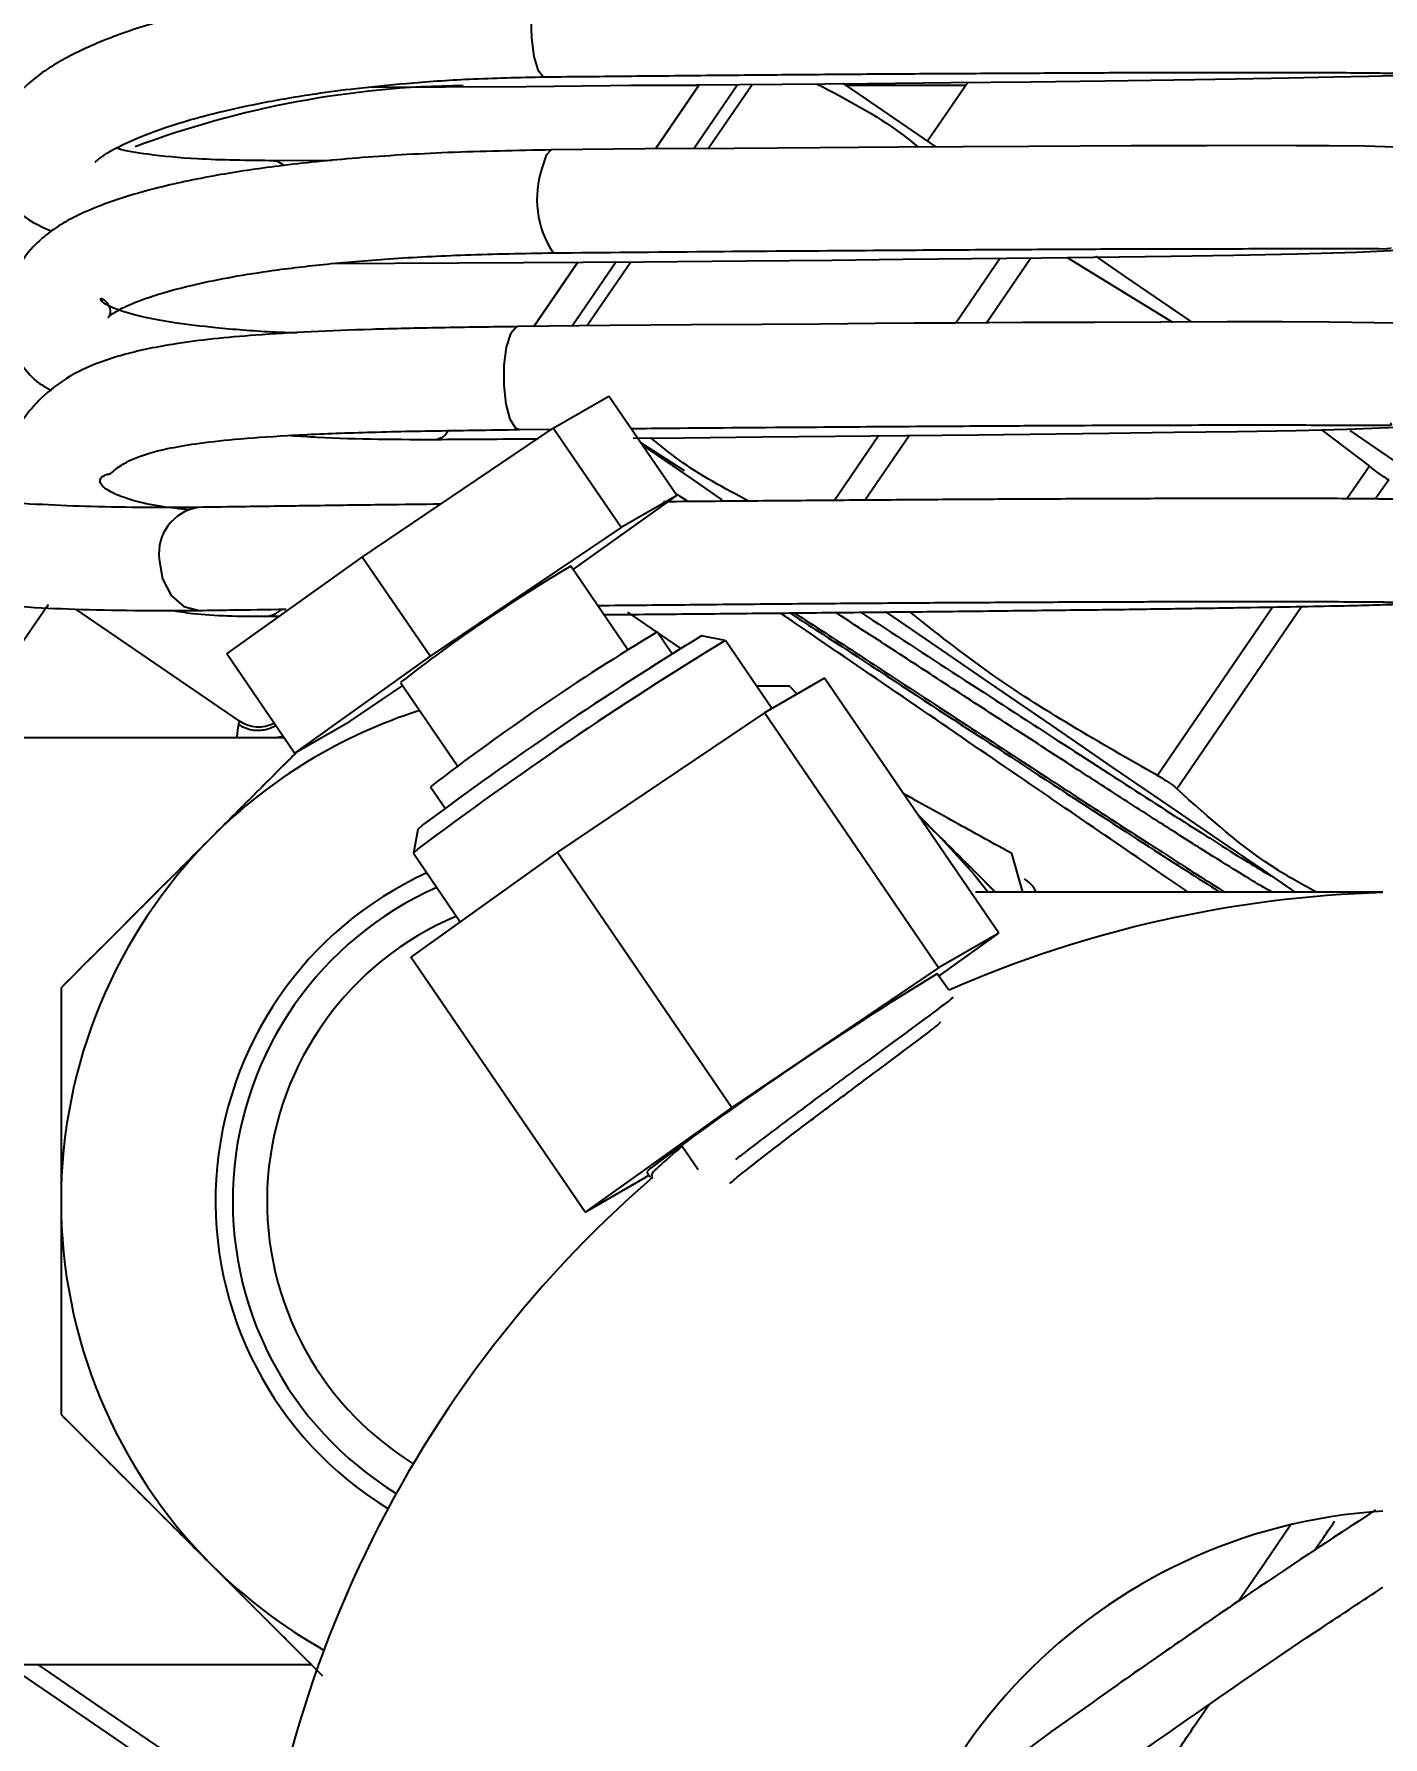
# Model space of a CAD drawing. Extents: x 150 to 4150, y 50 to 2920.
# Drawn here: x 2026.3 to 2124.5, y 2088.6 to 2212.7 of the extents above; entities that cross this region are included whole.
import ezdxf

# ---------------------------------------------------------------- set-up
doc = ezdxf.new("R2010")
doc.units = 0
doc.header["$LTSCALE"] = 10
doc.linetypes.add('SLD-KATı', pattern=[0])
doc.layers.get('0').update_dxf_attribs({"linetype": 'CONTINUOUS'})
doc.styles.add('SLDTEXTSTYLE1', font='GOTHIC.TTF', dxfattribs={"width": 0.913})
doc.dimstyles.new('SLDDIMSTYLE1', dxfattribs={"dimtxt": 35, "dimasz": 33.02, "dimexe": 0, "dimexo": 0.0625, "dimgap": 8.75, "dimtad": 1, "dimdec": 0, "dimlfac": 0.4, "dimrnd": 1e-09, "dimzin": 12, "dimtxsty": 'SLDTEXTSTYLE1', "dimsah": 1, "dimcen": 0.09, "dimazin": 3, "dimtfac": 1, "dimtdec": 0, "dimtofl": 0, "dimtmove": 0, "dimatfit": 3, "dimtolj": 1, "dimtzin": 12})

# ---------------------------------------------------------------- blocks, each defined once
blk = doc.blocks.new('_D_6')
at = {"color": 7, "linetype": 'SLD-KATı'}
for p, q in [((1827.42, 2075.93), (1827.42, 2774.35)), ((2420.73, 2483.92), (2420.73, 2774.35)), ((2420.73, 2764.35), (1827.42, 2764.35))]:
    blk.add_line(p, q, dxfattribs=at)
for points in [[(1827.42, 2764.35), (1860.44, 2759.27), (1860.44, 2769.43)], [(2420.73, 2764.35), (2387.71, 2769.43), (2387.71, 2759.27)]]:
    blk.add_solid(points, dxfattribs=at)
at = {"color": 7, "linetype": 'SLD-KATı', "insert": (2084.92, 2809.05), "char_height": 35, "attachment_point": 1, "style": 'SLDTEXTSTYLE1'}
blk.add_mtext('237', dxfattribs=at)

msp = doc.modelspace()

# ---------------------------------------------------------------- linework, layer by layer
at = {"color": 7, "linetype": 'SLD-KATı'}
for p, q in [((2074.69, 2208.96), (2071.51, 2204.3)), ((2094.26, 2209.15), (2091.32, 2204.86)), ((2074.67, 2208.92), (2069.69, 2208.92)), ((2094.1, 2208.92), (2085.39, 2208.92)), ((2047.98, 2203.45), (2043.05, 2203.44)), ((2065.85, 2196.05), (2062.65, 2191.37)), ((2101.48, 2196.39), (2109.16, 2191.69)), ((2064.07, 2183.96), (2068.12, 2186.29)), ((2073.06, 2179.06), (2068.12, 2186.29)), ((2050.16, 2174.57), (2064.07, 2183.96)), ((2061.61, 2183.86), (2063.96, 2183.88)), ((2069.01, 2176.73), (2064.07, 2183.96)), ((2073.63, 2180.86), (2070.45, 2182.89)), ((2120, 2183.85), (2123.49, 2181.19)), ((2074.1, 2180.29), (2076.35, 2178.75)), ((2038.23, 2178.19), (2038.17, 2178.19)), ((2065.51, 2173.66), (2073.06, 2179.06)), ((2073.06, 2179.06), (2069.01, 2176.73)), ((2069.01, 2176.73), (2055.1, 2167.35)), ((2040.31, 2167.52), (2050.16, 2174.57)), ((2055.1, 2167.35), (2050.16, 2174.57)), ((2069.49, 2167.83), (2065.34, 2173.91)), ((2041.19, 2162.65), (2029.3, 2170.79)), ((2043.03, 2170.26), (2044.14, 2170.26)), ((2072.71, 2167.56), (2071.63, 2169.13)), ((2076.59, 2168.51), (2074.86, 2168.84)), ((2079.99, 2163.54), (2076.6, 2168.51)), ((2045.24, 2160.3), (2040.31, 2167.52)), ((2055.1, 2167.35), (2045.24, 2160.3)), ((2083.83, 2165.76), (2079.45, 2163.23)), ((2096.52, 2147.18), (2083.83, 2165.76)), ((2049.29, 2162.63), (2053.12, 2165.21)), ((2052.95, 2165.45), (2057.1, 2159.38)), ((2081.26, 2165.17), (2078.88, 2165.17)), ((2081.26, 2165.17), (2078.88, 2165.17)), ((2081.83, 2164.6), (2081.26, 2165.17)), ((2081.83, 2164.6), (2081.26, 2165.17)), ((2079.45, 2163.23), (2064.38, 2153.07)), ((2092.13, 2144.65), (2079.45, 2163.23)), ((2041.2, 2162.65), (2041.19, 2162.65)), ((2045.24, 2160.3), (2049.29, 2162.63)), ((2044.47, 2161.42), (2019.48, 2161.42)), ((2044.41, 2161.51), (2043.85, 2161.4)), ((2055.12, 2157.85), (2056.19, 2156.28)), ((2092.24, 2154.18), (2090.64, 2155.79)), ((2092.24, 2154.18), (2090.64, 2155.79)), ((2054.22, 2154.74), (2053.89, 2153.01)), ((2054.5, 2155.01), (2054.22, 2154.74)), ((2090.8, 2155.55), (2092.24, 2154.18)), ((2054.2, 2153.3), (2053.89, 2153)), ((2096.26, 2150.17), (2092.24, 2154.18)), ((2064.38, 2153.07), (2053.7, 2145.43)), ((2053.89, 2153), (2057.3, 2148)), ((2064.38, 2153.07), (2077.06, 2134.49)), ((2098.27, 2150.17), (2097.46, 2152.98)), ((2124.48, 2150.17), (2094.82, 2150.17)), ((2096.52, 2147.18), (2092.13, 2144.65)), ((2092.15, 2144.05), (2096.52, 2147.18)), ((2066.39, 2126.85), (2053.7, 2145.43)), ((2092.13, 2144.65), (2077.06, 2134.49)), ((2092.86, 2143.02), (2092.02, 2144.23)), ((2077.06, 2134.49), (2066.39, 2126.85)), ((2073.46, 2131.66), (2074.62, 2129.96)), ((2070.77, 2129.38), (2071.04, 2129.56)), ((2071.17, 2130.08), (2070.88, 2129.8)), ((2070.88, 2129.8), (2071.14, 2129.42)), ((2066.39, 2126.85), (2070.77, 2129.38)), ((2071.23, 2129.39), (2071.35, 2129.4)), ((2019.48, 2093.92), (2046.45, 2093.92))]:
    msp.add_line(p, q, dxfattribs=at)
at = {"color": 8, "linetype": 'SLD-KATı'}
for p, q in [((2071.51, 2204.3), (2074.7, 2208.96)), ((2077.49, 2208.98), (2074.3, 2204.32)), ((2075.36, 2204.33), (2078.55, 2208.99)), ((2062.66, 2191.37), (2065.86, 2196.05)), ((2068.65, 2196.07), (2065.45, 2191.4)), ((2066.51, 2191.41), (2069.71, 2196.08)), ((2096.62, 2196.34), (2093.39, 2191.62)), ((2095.61, 2191.63), (2098.85, 2196.36)), ((2087.76, 2183.4), (2084.54, 2178.7)), ((2086.76, 2178.72), (2089.99, 2183.42)), ((2123.49, 2181.19), (2121.87, 2178.83)), ((2123.92, 2178.81), (2124.9, 2180.23)), ((2116.47, 2170.94), (2108.06, 2158.67)), ((2109.47, 2157.7), (2118.56, 2170.97))]:
    msp.add_line(p, q, dxfattribs=at)
at = {"color": 7, "linetype": 'SLD-KATı', "flags": 128}
for points in [[(2050.64, 2208.8), (2056.19, 2208.83), (2062.09, 2208.86), (2068.21, 2208.91), (2074.47, 2208.96), (2080.75, 2209.01), (2086.97, 2209.07), (2093.02, 2209.13), (2098.81, 2209.2), (2104.25, 2209.27), (2109.25, 2209.34), (2113.74, 2209.41), (2117.63, 2209.48), (2120.89, 2209.54), (2123.45, 2209.6), (2125.3, 2209.66), (2126.48, 2209.73), (2126.79, 2209.76), (2127.11, 2209.81), (2127.44, 2209.89), (2127.88, 2210.05), (2128.61, 2210.45), (2129.39, 2211.21), (2129.98, 2212.33), (2130.16, 2213.68), (2129.85, 2215.02), (2129.27, 2215.93), (2128.61, 2216.54), (2127.98, 2216.91), (2127.51, 2217.09), (2127.21, 2217.17), (2126.97, 2217.22), (2126.7, 2217.25), (2126.34, 2217.28), (2125.36, 2217.31), (2123.67, 2217.34), (2121.14, 2217.36), (2117.94, 2217.37), (2114.1, 2217.38), (2109.67, 2217.37), (2104.72, 2217.35), (2099.32, 2217.33), (2093.56, 2217.3), (2087.53, 2217.26), (2081.32, 2217.21), (2075.04, 2217.16), (2068.78, 2217.1), (2063.37, 2217.05), (2063.37, 2217.05)], [(2085.13, 2209.1), (2086.32, 2208.29), (2089.34, 2206.22), (2091.87, 2204.48)], [(2048.07, 2195.95), (2052.5, 2195.97), (2061.9, 2196.02), (2070.6, 2196.08), (2078.16, 2196.15), (2084.37, 2196.2), (2089.53, 2196.26), (2099.62, 2196.37), (2109.07, 2196.5), (2113.63, 2196.57), (2118.25, 2196.65), (2122.55, 2196.77), (2126.02, 2196.96), (2127.28, 2197.11), (2128.25, 2197.4), (2129.1, 2197.95), (2129.48, 2198.35), (2129.81, 2198.84), (2129.95, 2199.13), (2130.07, 2199.43), (2130.26, 2200.25), (2130.2, 2201.44), (2129.8, 2202.5), (2129.5, 2202.95), (2129.34, 2203.15), (2128.98, 2203.5), (2128.15, 2204.01), (2126.95, 2204.32), (2125.34, 2204.43), (2123.19, 2204.5), (2120.56, 2204.52), (2118.16, 2204.53), (2115.46, 2204.54), (2111.64, 2204.53), (2106.15, 2204.52), (2098.69, 2204.49), (2089.13, 2204.43), (2083.47, 2204.39), (2077.26, 2204.34), (2070.76, 2204.3), (2063.95, 2204.23), (2063.95, 2204.23)], [(2103.56, 2196.48), (2105.77, 2194.97), (2110.43, 2191.77), (2110.57, 2191.68)], [(2069.88, 2183.24), (2073.63, 2183.27), (2079.26, 2183.32), (2084.63, 2183.37), (2094.97, 2183.47), (2104.52, 2183.59), (2109.28, 2183.66), (2113.9, 2183.73), (2118.15, 2183.8), (2121.86, 2183.89), (2124.91, 2184.01), (2127.18, 2184.21), (2128.04, 2184.41), (2128.88, 2184.84), (2129.28, 2185.18), (2129.66, 2185.61), (2129.98, 2186.12), (2130.22, 2186.72), (2130.38, 2187.66), (2130.26, 2188.77), (2129.99, 2189.51), (2129.71, 2189.96), (2129.4, 2190.36), (2129.04, 2190.69), (2128.31, 2191.16), (2127.05, 2191.49), (2125.46, 2191.61), (2120.58, 2191.69), (2117.17, 2191.7), (2113.13, 2191.7), (2103.48, 2191.67), (2098.23, 2191.65), (2093.34, 2191.62), (2090.35, 2191.6), (2087.51, 2191.58), (2083.47, 2191.55), (2079.28, 2191.52), (2074.13, 2191.48), (2068.19, 2191.43), (2061.51, 2191.36), (2061.51, 2191.36)], [(2122.08, 2183.79), (2123.85, 2182.58), (2127.75, 2179.91), (2131.18, 2177.56), (2134.07, 2175.58), (2136.33, 2174.04), (2137.9, 2172.96), (2138.75, 2172.38), (2138.9, 2172.27)], [(2070.56, 2182.71), (2070.8, 2182.55), (2074.1, 2180.29)], [(2035.38, 2174.43), (2035.61, 2173), (2036.24, 2171.78), (2037.18, 2170.97), (2038.28, 2170.69), (2038.31, 2170.69)], [(2088.24, 2170.61), (2091.14, 2168.62), (2095.81, 2165.42), (2100.4, 2162.28), (2104.8, 2159.26), (2108.9, 2156.46), (2112.58, 2153.94), (2115.75, 2151.77), (2118.12, 2150.15)], [(2092.24, 2154.18), (2094.72, 2151.46), (2095.73, 2150.17)], [(2092.24, 2154.18), (2094.72, 2151.46), (2095.73, 2150.17)], [(2036.77, 2085.38), (2032.05, 2088.62), (2027.43, 2091.78), (2024.31, 2093.92)], [(2026.52, 2093.92), (2027.02, 2093.58), (2031.59, 2090.45), (2036.29, 2087.23), (2041.02, 2083.98), (2043.69, 2082.16)]]:
    msp.add_lwpolyline(points, dxfattribs=at)
at = {"color": 8, "linetype": 'SLD-KATı', "flags": 128}
for points in [[(2063.37, 2217.05), (2063.13, 2216.93), (2062.8, 2216.29), (2062.55, 2215.2), (2062.44, 2213.82), (2062.48, 2212.36), (2062.66, 2211.04), (2062.95, 2210.07), (2063.31, 2209.59), (2063.45, 2209.55)], [(2063.95, 2204.23), (2063.9, 2204.22), (2063.55, 2203.84), (2063.27, 2202.95)], [(2061.51, 2191.36), (2061.36, 2191.32), (2060.96, 2190.84), (2060.64, 2189.87), (2060.47, 2188.55)], [(2060.47, 2188.55), (2060.46, 2187.09), (2060.62, 2185.71), (2060.92, 2184.62), (2061.32, 2183.98), (2061.61, 2183.86)], [(2027.3, 2171.11), (2027.2, 2170.96), (2026.18, 2169.46), (2024.72, 2167.34), (2022.93, 2164.72), (2020.91, 2161.77), (2020.67, 2161.42)], [(2069.47, 2170.56), (2071.24, 2169.35), (2073.3, 2167.93)], [(2113.99, 2098.58), (2115.85, 2101.3), (2117.76, 2104.09)]]:
    msp.add_lwpolyline(points, dxfattribs=at)
at = {"color": 7, "linetype": 'SLD-KATı'}
for centre, radius, start, end in [((2058.23, 2138.92), 70, 90.5968, 110.5799), ((2038.74, 2174.85), 3.38, 99.2855, 187.1405), ((2124.7, 2073.68), 116.49, 120.6344, 128.0173), ((2221.43, 1931.05), 278.14, 121.3815, 126.9598), ((2213.33, 1943.07), 264.85, 121.5217, 126.8465), ((2161.79, 2019.36), 174.8, 121.0463, 127.6054), ((2065.73, 2127.67), 37.5, 107.6572, 135), ((2042.61, 2164.71), 2.5, 235.6101, 297.043), ((2065.73, 2127.67), 37.5, 135, 180), ((2065.73, 2127.67), 26.25, 114.4409, 238.5554), ((2065.73, 2127.67), 25, 113.9413, 238.4118), ((2126.98, 2065.17), 85, 91.6854, 113.6326), ((2065.73, 2127.67), 22.5, 112.8854, 238.2174), ((2231.63, 1916.14), 267.42, 121.4698, 126.8716), ((2126.98, 2065.17), 85, 130.9302, 179.1574), ((2065.73, 2127.67), 37.5, 180, 225), ((2126.98, 2065.17), 40, 93.5833, 178.2092), ((2065.73, 2127.67), 37.5, 225, 240.694)]:
    msp.add_arc(centre, radius, start, end, dxfattribs=at)
at = {"color": 8, "linetype": 'SLD-KATı'}
for centre, radius, start, end in [((2069.93, 2200.64), 7.05, 160.8784, 213.7), ((2042.99, 2172.15), 1.9, 271.2186, 311.9479)]:
    msp.add_arc(centre, radius, start, end, dxfattribs=at)
at = {"color": 7, "linetype": 'SLD-KATı'}
for points, knots in [([(1979.51, 2237.66), (1979.57, 2235.57), (1979.7, 2231.47), (1979.67, 2225.73), (1979.46, 2220.2), (1979.03, 2215.34), (1978.35, 2211.25), (1977.6, 2208.38), (1976.54, 2205.58), (1975.42, 2203.78), (1974.38, 2202.44), (1973.92, 2201.88), (1973, 2200.83), (1971.96, 2199.53), (1970.71, 2197.62), (1969.8, 2195.83), (1968.85, 2193.38), (1968.39, 2190.57), (1968.91, 2187.82), (1970.08, 2185.67), (1971.98, 2183.54), (1975.36, 2181.26), (1980.7, 2178.88), (1986.91, 2176.9), (1992.55, 2175.48), (1997.44, 2174.43), (2002.46, 2173.5), (2008.39, 2172.58), (2015.05, 2171.77), (2022.19, 2171.13), (2030.3, 2170.67), (2035.5, 2170.68), (2038.31, 2170.69)], [0, 0, 0, 0, 0.045894, 0.0900795, 0.1263228, 0.1690986, 0.2016194, 0.2269321, 0.2476128, 0.2886326, 0.2990787, 0.3042728, 0.3095306, 0.3306073, 0.3419319, 0.3589627, 0.3766427, 0.403509, 0.4291827, 0.4477725, 0.464705, 0.5026358, 0.5505261, 0.6077647, 0.6555198, 0.6826398, 0.7197892, 0.7689144, 0.8141075, 0.8669529, 0.9283169, 1, 1, 1, 1]), ([(2038.18, 2178.19), (2035.65, 2178.18), (2030.92, 2178.17), (2023.57, 2178.55), (2017.03, 2179.1), (2010.82, 2179.82), (2005.18, 2180.65), (2000.28, 2181.52), (1995.63, 2182.47), (1990.48, 2183.7), (1984.8, 2185.4), (1980.49, 2187.13), (1977.98, 2188.55), (1976.78, 2189.44), (1976.12, 2190.19), (1976.02, 2190.57), (1976.12, 2191.3), (1976.42, 2192.15), (1976.88, 2193.24), (1977.48, 2194.29), (1978.14, 2195.23), (1978.95, 2196.23), (1979.75, 2197.2), (1981.29, 2199.08), (1982.69, 2201.24), (1984.06, 2204.12), (1985.2, 2207.61), (1986.08, 2211.74), (1986.71, 2216.72), (1987.11, 2222.64), (1987.24, 2229.78), (1987.09, 2234.97), (1987.01, 2237.66)], [0, 0, 0, 0, 0.069919, 0.130146, 0.182452, 0.227703, 0.277793, 0.316818, 0.3458, 0.391851, 0.446126, 0.495939, 0.515993, 0.53256, 0.545612, 0.563369, 0.575575, 0.588834, 0.600454, 0.609657, 0.618099, 0.626864, 0.642849, 0.660366, 0.69022, 0.720567, 0.752646, 0.793054, 0.830896, 0.877599, 0.936285, 1, 1, 1, 1]), ([(2063.37, 2217.05), (2061.4, 2217.01), (2057.58, 2216.92), (2051.06, 2216.45), (2044.67, 2215.66), (2039.01, 2214.56), (2034.68, 2213.42), (2031.16, 2212.19), (2028.11, 2210.74), (2025.84, 2209.2), (2024.15, 2207.26), (2023.27, 2205.37), (2023.18, 2202.82), (2024.21, 2200.63), (2025.59, 2199.18), (2026.95, 2198.58), (2027.53, 2198.32)], [0, 0, 0, 0, 0.070959, 0.13735, 0.255056, 0.352792, 0.432034, 0.516773, 0.600433, 0.683416, 0.741853, 0.795845, 0.844363, 0.896, 0.955597, 1, 1, 1, 1]), ([(2030.7, 2203.38), (2030.7, 2203.36), (2030.7, 2203.32), (2031.07, 2203.67), (2032.35, 2204.49), (2035.11, 2205.72), (2039.15, 2206.88), (2043.13, 2207.73), (2046.29, 2208.27), (2049.83, 2208.74), (2053.51, 2209.11), (2058.06, 2209.43), (2061.59, 2209.51), (2063.45, 2209.55)], [0, 0, 0, 0, 0.039335, 0.097885, 0.16008, 0.334754, 0.500981, 0.573374, 0.671576, 0.737461, 0.814082, 0.901811, 1, 1, 1, 1]), ([(2063.45, 2209.55), (2064.52, 2209.56), (2067.62, 2209.59), (2072.88, 2209.64), (2079.17, 2209.7), (2085.42, 2209.75), (2091.53, 2209.79), (2097.41, 2209.82), (2102.95, 2209.85), (2108.07, 2209.87), (2112.69, 2209.88), (2116.73, 2209.88), (2120.14, 2209.87), (2122.83, 2209.85), (2124.73, 2209.83), (2125.61, 2209.81), (2126, 2209.78), (2125.93, 2209.79), (2125.92, 2209.79)], [0, 0, 0, 0, 0.037675, 0.109389, 0.18114, 0.252892, 0.324641, 0.396388, 0.468126, 0.539855, 0.611567, 0.683247, 0.754871, 0.826379, 0.897595, 0.959221, 0.992268, 1, 1, 1, 1]), ([(2083.29, 2209.03), (2085.41, 2207.92), (2087.99, 2206.58), (2090.25, 2204.76), (2090.65, 2204.44)], [0, 0, 0, 0, 0.824642, 1, 1, 1, 1]), ([(2063.95, 2204.23), (2061.4, 2204.18), (2056.48, 2204.08), (2049.83, 2203.68), (2044.21, 2203.11), (2039.27, 2202.37), (2035.22, 2201.5), (2032.1, 2200.57), (2029.99, 2199.74), (2028.56, 2199.02), (2027.39, 2198.26), (2026.14, 2197.19), (2025.1, 2195.83), (2024.35, 2193.86), (2024.18, 2191.99), (2024.52, 2190.35), (2024.99, 2189.16), (2025.66, 2188.13), (2026.52, 2187.25), (2027.3, 2186.84), (2027.54, 2186.71)], [0, 0, 0, 0, 0.090284, 0.174095, 0.253012, 0.323342, 0.404486, 0.472297, 0.527058, 0.56885, 0.605369, 0.644401, 0.70619, 0.762417, 0.808582, 0.844778, 0.877285, 0.930026, 0.977647, 1, 1, 1, 1]), ([(2043.8, 2203.44), (2041.83, 2203.46), (2038.32, 2203.5), (2034.71, 2203.86), (2032.85, 2204.17), (2032.32, 2204.33), (2032.27, 2204.34)], [0, 0, 0, 0, 0.403696, 0.720415, 0.972269, 1, 1, 1, 1]), ([(2045.41, 2190.89), (2044.8, 2190.91), (2042.67, 2190.99), (2039.65, 2191.24), (2036.57, 2191.61), (2034.38, 2192), (2032.5, 2192.49), (2031.08, 2193.13), (2031.04, 2193.6), (2031.84, 2192.92), (2031.82, 2192.15), (2031.6, 2191.96), (2031.92, 2192.28), (2032.82, 2192.81), (2034.64, 2193.54), (2037.95, 2194.49), (2042.36, 2195.31), (2047.37, 2195.92), (2052.17, 2196.33), (2057.78, 2196.62), (2061.91, 2196.69), (2064.07, 2196.73)], [0, 0, 0, 0, 0.02163, 0.074834, 0.119604, 0.157923, 0.191351, 0.247846, 0.31379, 0.377334, 0.443339, 0.489935, 0.527234, 0.571377, 0.624907, 0.690426, 0.774259, 0.824389, 0.878895, 0.936914, 1, 1, 1, 1]), ([(2064.07, 2196.73), (2067.77, 2196.76), (2074.8, 2196.83), (2084.83, 2196.9), (2093.19, 2196.96), (2099.8, 2196.99), (2104.95, 2197.02), (2110.65, 2197.03), (2115.58, 2197.04), (2119.72, 2197.04), (2122.4, 2197.04), (2124.21, 2197.04), (2125.06, 2197.03), (2125.05, 2197.1), (2125.05, 2197.12)], [0, 0, 0, 0, 0.132553, 0.251332, 0.35191, 0.436758, 0.506182, 0.56435, 0.691417, 0.761636, 0.836177, 0.913604, 0.977374, 1, 1, 1, 1]), ([(2061.51, 2191.36), (2059.61, 2191.33), (2055.94, 2191.29), (2049.36, 2191.13), (2042.57, 2190.82), (2036.77, 2190.21), (2033.09, 2189.45), (2030.74, 2188.68), (2028.68, 2187.7), (2026.53, 2186.09), (2025.03, 2184.07), (2024.23, 2182.35), (2023.89, 2181.01), (2023.77, 2179.91), (2023.75, 2179.09), (2023.84, 2178.66), (2023.85, 2178.58)], [0, 0, 0, 0, 0.083643, 0.161401, 0.305099, 0.425661, 0.521526, 0.593916, 0.654877, 0.737669, 0.836364, 0.891989, 0.924078, 0.956317, 0.992447, 1, 1, 1, 1]), ([(2069.73, 2183.94), (2070.71, 2183.95), (2074.97, 2183.99), (2082.25, 2184.04), (2090.64, 2184.1), (2097.33, 2184.14), (2102.64, 2184.17), (2108.58, 2184.19), (2113.79, 2184.2), (2118.2, 2184.2), (2121.98, 2184.18), (2124.23, 2184.19), (2125.18, 2184.18), (2125.07, 2184.29), (2125.03, 2184.32)], [0, 0, 0, 0, 0.037871, 0.164695, 0.271538, 0.361451, 0.434429, 0.499033, 0.633865, 0.704295, 0.776158, 0.912391, 0.976156, 1, 1, 1, 1]), ([(2037.57, 2178.02), (2036.88, 2178.09), (2035.27, 2178.25), (2033.48, 2178.66), (2031.9, 2179.24), (2031.24, 2179.7), (2031.06, 2180), (2031.07, 2180.23), (2031.17, 2180.41), (2031.31, 2180.48), (2031.49, 2180.59), (2031.71, 2180.63), (2031.87, 2180.65), (2032.37, 2181.14), (2033.51, 2181.81), (2035.43, 2182.4), (2038.04, 2182.85), (2040.9, 2183.18), (2044.73, 2183.45), (2049.53, 2183.65), (2055.21, 2183.78), (2059.42, 2183.83), (2061.61, 2183.86)], [0, 0, 0, 0, 0.038869, 0.090632, 0.133737, 0.193462, 0.236498, 0.270242, 0.294818, 0.316676, 0.345786, 0.382689, 0.426379, 0.475419, 0.540453, 0.624036, 0.673023, 0.727385, 0.788342, 0.854694, 0.924499, 1, 1, 1, 1]), ([(2044.94, 2183.43), (2045.59, 2183.39), (2049.03, 2183.16), (2052.85, 2183.15), (2055.94, 2183.14)], [0, 0, 0, 0, 0.189596, 1, 1, 1, 1]), ([(2055.02, 2183.14), (2057.4, 2183.16), (2059.97, 2183.17), (2062.72, 2183.19), (2062.94, 2183.19)], [0, 0, 0, 0, 0.921895, 1, 1, 1, 1]), ([(2056.42, 2183.79), (2056.39, 2183.73), (2056.21, 2183.4), (2055.93, 2183.25), (2055.69, 2183.17), (2055.64, 2183.16), (2055.63, 2183.16)], [0, 0, 0, 0, 0.142958, 0.823142, 0.963953, 1, 1, 1, 1]), ([(2078.29, 2178.65), (2076.54, 2179.58), (2074.04, 2180.91), (2071.85, 2182.71), (2071.18, 2183.25)], [0, 0, 0, 0, 0.696789, 1, 1, 1, 1]), ([(2123.49, 2181.19), (2123.7, 2181.02), (2124.12, 2180.68), (2124.6, 2180.38), (2124.83, 2180.26), (2124.9, 2180.23)], [0, 0, 0, 0, 0.417126, 0.8343144, 1, 1, 1, 1]), ([(2072.95, 2179.22), (2073.21, 2179.06), (2073.47, 2178.9), (2073.91, 2178.62), (2073.92, 2178.61)], [0, 0, 0, 0, 0.969727, 1, 1, 1, 1]), ([(2055.88, 2178.43), (2054.5, 2178.41), (2051.21, 2178.37), (2046.45, 2178.31), (2041.89, 2178.25), (2039.33, 2178.21), (2038.18, 2178.19)], [0, 0, 0, 0, 0.204264, 0.486484, 0.768753, 1, 1, 1, 1]), ([(2067.75, 2170.39), (2067.95, 2170.39), (2070.2, 2170.4), (2074.63, 2170.44), (2080.91, 2170.5), (2087.15, 2170.56), (2093.21, 2170.62), (2099.01, 2170.69), (2104.45, 2170.75), (2109.45, 2170.82), (2113.93, 2170.89), (2117.83, 2170.96), (2121.07, 2171.02), (2123.62, 2171.08), (2125.46, 2171.14), (2126.26, 2171.18), (2126.72, 2171.22), (2127, 2171.26), (2127.37, 2171.34), (2127.91, 2171.51), (2128.65, 2171.91), (2129.44, 2172.65), (2130.04, 2173.75), (2130.25, 2175.11), (2129.96, 2176.39), (2129.36, 2177.36), (2128.69, 2178), (2128.04, 2178.38), (2127.53, 2178.57), (2127.18, 2178.65), (2126.9, 2178.7), (2126.62, 2178.73), (2126.25, 2178.76), (2125.53, 2178.78), (2124.01, 2178.81), (2121.63, 2178.83), (2118.5, 2178.84), (2114.72, 2178.84), (2110.35, 2178.84), (2105.44, 2178.82), (2100.08, 2178.8), (2094.35, 2178.77), (2088.33, 2178.73), (2082.13, 2178.68), (2076.67, 2178.64), (2073.33, 2178.61), (2072.09, 2178.6)], [0, 0, 0, 0, 0.003557, 0.038813, 0.074068, 0.109324, 0.14458, 0.179838, 0.215099, 0.250365, 0.28564, 0.320929, 0.356244, 0.391614, 0.427124, 0.463146, 0.473172, 0.479694, 0.483529, 0.487015, 0.491993, 0.498174, 0.505296, 0.512939, 0.520761, 0.526919, 0.532093, 0.536475, 0.539962, 0.542811, 0.546137, 0.551841, 0.563863, 0.590792, 0.624969, 0.661131, 0.696662, 0.732032, 0.767344, 0.80263, 0.837902, 0.873166, 0.908425, 0.943682, 0.978938, 1, 1, 1, 1]), ([(2036.23, 2170.71), (2036.75, 2170.62), (2038.82, 2170.29), (2041.23, 2170.27), (2043.03, 2170.26)], [0, 0, 0, 0, 0.253318, 1, 1, 1, 1]), ([(2038.31, 2170.69), (2039.03, 2170.7), (2040.97, 2170.73), (2043.21, 2170.76), (2044.62, 2170.78)], [0, 0, 0, 0, 0.372211, 1, 1, 1, 1]), ([(2067.29, 2171.05), (2067.46, 2171.05), (2069.66, 2171.07), (2074.03, 2171.11), (2080.31, 2171.17), (2086.55, 2171.22), (2092.63, 2171.26), (2098.45, 2171.29), (2103.92, 2171.32), (2108.95, 2171.33), (2113.47, 2171.34), (2117.4, 2171.34), (2120.68, 2171.33), (2123.26, 2171.32), (2124.95, 2171.3), (2125.82, 2171.27), (2125.93, 2171.26), (2125.96, 2171.26)], [0, 0, 0, 0, 0.006069, 0.081158, 0.156249, 0.231341, 0.306429, 0.381514, 0.456593, 0.531658, 0.606703, 0.681716, 0.756663, 0.831473, 0.905926, 0.967701, 1, 1, 1, 1]), ([(2110.3, 2150.17), (2109.93, 2150.42), (2108.28, 2151.55), (2103.54, 2154.8), (2096.66, 2159.51), (2089.1, 2164.69), (2083.54, 2168.5), (2080.95, 2170.27), (2080.62, 2170.49)], [0, 0, 0, 0, 0.066343, 0.291472, 0.516675, 0.741978, 0.967414, 1, 1, 1, 1]), ([(2081.31, 2170.5), (2081.91, 2170.11), (2085.06, 2168.07), (2091.64, 2163.76), (2100.03, 2158.28), (2107.49, 2153.43), (2110.99, 2151.2), (2112.61, 2150.17)], [0, 0, 0, 0, 0.057178, 0.301308, 0.545437, 0.789569, 1, 1, 1, 1]), ([(2081.64, 2170.5), (2083.1, 2169.55), (2086.4, 2167.4), (2091.96, 2163.77), (2097.78, 2159.97), (2103.08, 2156.52), (2107.44, 2153.7), (2110.72, 2151.59), (2112.32, 2150.57), (2112.96, 2150.17)], [0, 0, 0, 0, 0.131276, 0.297152, 0.473572, 0.632901, 0.778767, 0.911155, 1, 1, 1, 1]), ([(2116.43, 2150.17), (2116.24, 2150.27), (2115.7, 2150.56), (2114.01, 2151.59), (2111.49, 2153.16), (2108.35, 2155.16), (2104.73, 2157.49), (2100.73, 2160.08), (2096.44, 2162.86), (2092.04, 2165.72), (2088.05, 2168.32), (2085.64, 2169.88), (2084.64, 2170.53)], [0, 0, 0, 0, 0.057978, 0.165899, 0.274879, 0.383254, 0.490324, 0.598863, 0.707802, 0.81548, 0.922994, 1, 1, 1, 1]), ([(2086.43, 2170.55), (2088.81, 2169), (2093.61, 2165.88), (2100.85, 2161.18), (2107.45, 2156.91), (2112.65, 2153.6), (2115.69, 2151.7), (2116.3, 2151.38), (2116.38, 2151.34)], [0, 0, 0, 0, 0.191574, 0.386929, 0.581697, 0.776335, 0.971786, 1, 1, 1, 1]), ([(2108.06, 2158.67), (2103.88, 2161.04), (2097.59, 2164.62), (2091.92, 2169.09), (2090.02, 2170.59)], [0, 0, 0, 0, 0.665069, 1, 1, 1, 1]), ([(2043.87, 2162.3), (2043.75, 2162.23), (2043.49, 2162.08), (2043.02, 2161.96), (2042.52, 2161.92), (2041.87, 2161.99), (2041.44, 2162.21), (2041.16, 2162.36)], [0, 0, 0, 0, 0.144251, 0.322458, 0.500679, 0.675223, 1, 1, 1, 1]), ([(2045.43, 2160.41), (2045.19, 2160.17), (2043.81, 2158.78), (2041.69, 2156.67), (2039.84, 2154.81), (2039.21, 2154.18)], [0, 0, 0, 0, 0.121925, 0.702144, 1, 1, 1, 1]), ([(2045.43, 2160.41), (2044.11, 2159.09), (2042.08, 2157.05), (2039.96, 2154.93), (2039.21, 2154.18)], [0, 0, 0, 0, 0.6486864, 1, 1, 1, 1]), ([(2108.06, 2158.67), (2108.3, 2158.53), (2108.77, 2158.26), (2109.22, 2157.93), (2109.42, 2157.75), (2109.47, 2157.7)], [0, 0, 0, 0, 0.417156, 0.834305, 1, 1, 1, 1]), ([(2097.46, 2152.98), (2096.59, 2153.46), (2094.41, 2154.66), (2091.77, 2156.12), (2089.95, 2157.13), (2089.59, 2157.33)], [0, 0, 0, 0, 0.346043, 0.870128, 1, 1, 1, 1]), ([(2119.63, 2150.17), (2118.69, 2150.68), (2114.99, 2152.73), (2111.83, 2155.57), (2109.47, 2157.7)], [0, 0, 0, 0, 0.251917, 1, 1, 1, 1]), ([(2039.21, 2154.18), (2037.39, 2152.36), (2033.53, 2148.5), (2030.06, 2145.03), (2028.23, 2143.2)], [0, 0, 0, 0, 0.472496, 1, 1, 1, 1]), ([(2039.21, 2154.18), (2037.74, 2152.71), (2033.88, 2148.86), (2030.39, 2145.36), (2028.23, 2143.2)], [0, 0, 0, 0, 0.3814173, 1, 1, 1, 1]), ([(2096.26, 2150.17), (2095.67, 2150.76), (2094.36, 2152.07), (2092.99, 2153.44), (2092.24, 2154.18)], [0, 0, 0, 0, 0.452901, 1, 1, 1, 1]), ([(2099.21, 2150.19), (2099.19, 2150.23), (2099.09, 2150.53), (2098.77, 2150.84), (2098.46, 2151.07), (2098.38, 2151.13)], [0, 0, 0, 0, 0.100922, 0.744459, 1, 1, 1, 1]), ([(2028.23, 2143.2), (2028.23, 2141.27), (2028.23, 2137.34), (2028.23, 2131.99), (2028.23, 2128.72), (2028.23, 2127.67)], [0, 0, 0, 0, 0.396747, 0.806751, 1, 1, 1, 1]), ([(2028.23, 2143.2), (2028.23, 2142.21), (2028.23, 2139.72), (2028.23, 2135.44), (2028.23, 2131.19), (2028.23, 2128.56), (2028.23, 2127.67)], [0, 0, 0, 0, 0.205614, 0.517011, 0.836165, 1, 1, 1, 1]), ([(2093.1, 2142.48), (2093.12, 2142.49), (2093.28, 2142.56), (2092.43, 2141.91), (2090.56, 2140.53), (2087.72, 2138.44), (2084.33, 2135.97), (2080.87, 2133.38), (2078.41, 2131.53), (2077.46, 2130.78), (2077.35, 2130.7)], [0, 0, 0, 0, 0.025315, 0.18363, 0.343031, 0.502417, 0.661824, 0.821211, 0.980612, 1, 1, 1, 1]), ([(2076.93, 2128.94), (2077.21, 2129.18), (2078.05, 2129.9), (2080.2, 2131.55), (2082.98, 2133.68), (2085.88, 2135.84), (2088.53, 2137.81), (2090.63, 2139.38), (2092.03, 2140.44), (2092.2, 2140.63), (2092.28, 2140.72)], [0, 0, 0, 0, 0.0678658, 0.2010483, 0.3371166, 0.4712931, 0.6059967, 0.7418424, 0.8750938, 1, 1, 1, 1]), ([(2073.46, 2131.66), (2072.82, 2131.12), (2071.91, 2130.36), (2071.19, 2129.65), (2071.23, 2129.56), (2071.25, 2129.49)], [0, 0, 0, 0, 0.464424, 0.651691, 1, 1, 1, 1]), ([(2028.23, 2127.67), (2028.23, 2125.59), (2028.23, 2120.13), (2028.23, 2115.19), (2028.23, 2112.13)], [0, 0, 0, 0, 0.381418, 1, 1, 1, 1]), ([(2028.23, 2127.67), (2028.23, 2125.09), (2028.23, 2119.63), (2028.23, 2114.72), (2028.23, 2112.13)], [0, 0, 0, 0, 0.472492, 1, 1, 1, 1]), ([(2028.23, 2112.13), (2028.93, 2111.43), (2030.69, 2109.67), (2033.71, 2106.65), (2036.72, 2103.64), (2038.58, 2101.78), (2039.21, 2101.15)], [0, 0, 0, 0, 0.205612, 0.517011, 0.836163, 1, 1, 1, 1]), ([(2028.23, 2112.13), (2029.59, 2110.77), (2032.37, 2107.99), (2036.15, 2104.21), (2038.47, 2101.89), (2039.21, 2101.15)], [0, 0, 0, 0, 0.396745, 0.806754, 1, 1, 1, 1]), ([(2123.93, 2105.17), (2120.68, 2103.03), (2113.83, 2098.51), (2104.58, 2092.07), (2096.98, 2086.62), (2092.91, 2083.56), (2091.35, 2082.38)], [0, 0, 0, 0, 0.287086, 0.605892, 0.848696, 1, 1, 1, 1]), ([(2119.51, 2102.23), (2119.68, 2102.47), (2120.22, 2103.26), (2120.66, 2103.9), (2120.96, 2104.35)], [0, 0, 0, 0, 0.304413, 1, 1, 1, 1]), ([(2039.21, 2101.15), (2041.05, 2099.32), (2043.86, 2096.5), (2046.39, 2093.97), (2047.27, 2093.09)], [0, 0, 0, 0, 0.652351, 1, 1, 1, 1]), ([(2039.21, 2101.15), (2040.69, 2099.67), (2043.5, 2096.86), (2046.06, 2094.31), (2047.27, 2093.09)], [0, 0, 0, 0, 0.524906, 1, 1, 1, 1]), ([(2088.32, 2073.79), (2088.47, 2073.91), (2092.9, 2077.49), (2100.67, 2083.13), (2111.13, 2090.57), (2118.59, 2095.66), (2122.99, 2098.56), (2124.48, 2099.54)], [0, 0, 0, 0, 0.013279, 0.400491, 0.655462, 0.883586, 1, 1, 1, 1]), ([(2103.61, 2079), (2103.75, 2079.21), (2103.97, 2079.53), (2105.29, 2081.46), (2106.65, 2083.45), (2108.36, 2085.94), (2110.08, 2088.46), (2111.31, 2090.25), (2111.83, 2091.01)], [0, 0, 0, 0, 0.280228, 0.43108, 0.585131, 0.739184, 0.890036, 1, 1, 1, 1])]:
    msp.add_open_spline(points, degree=3, knots=knots, dxfattribs=at)
at = {"color": 8, "linetype": 'SLD-KATı'}
for points, knots in [([(2044.45, 2203.09), (2044.42, 2203.12), (2044.15, 2203.37), (2043.78, 2203.43), (2043.46, 2203.44), (2043.42, 2203.44)], [0, 0, 0, 0, 0.100245, 0.8832, 1, 1, 1, 1]), ([(2041.03, 2161.42), (2041.08, 2161.77), (2041.19, 2162.49), (2041.2, 2162.59), (2041.2, 2162.65)], [0, 0, 0, 0, 0.501017, 1, 1, 1, 1])]:
    msp.add_open_spline(points, degree=3, knots=knots, dxfattribs=at)

# ---------------------------------------------------------------- dimensions: what is measured, and where the dimension line sits
at = {"color": 7, "linetype": 'SLD-KATı'}
dim = msp.add_linear_dim(base=(1827.42, 2764.35), p1=(2420.73, 2473.92), p2=(1827.42, 2065.93), dimstyle='SLDDIMSTYLE1', dxfattribs=at)
dim.commit()
dim.dimension.update_dxf_attribs({"geometry": '_D_6', "text_midpoint": (2123.71, 2764.35), "dimtype": 160})

doc.saveas('drawing.dxf')
